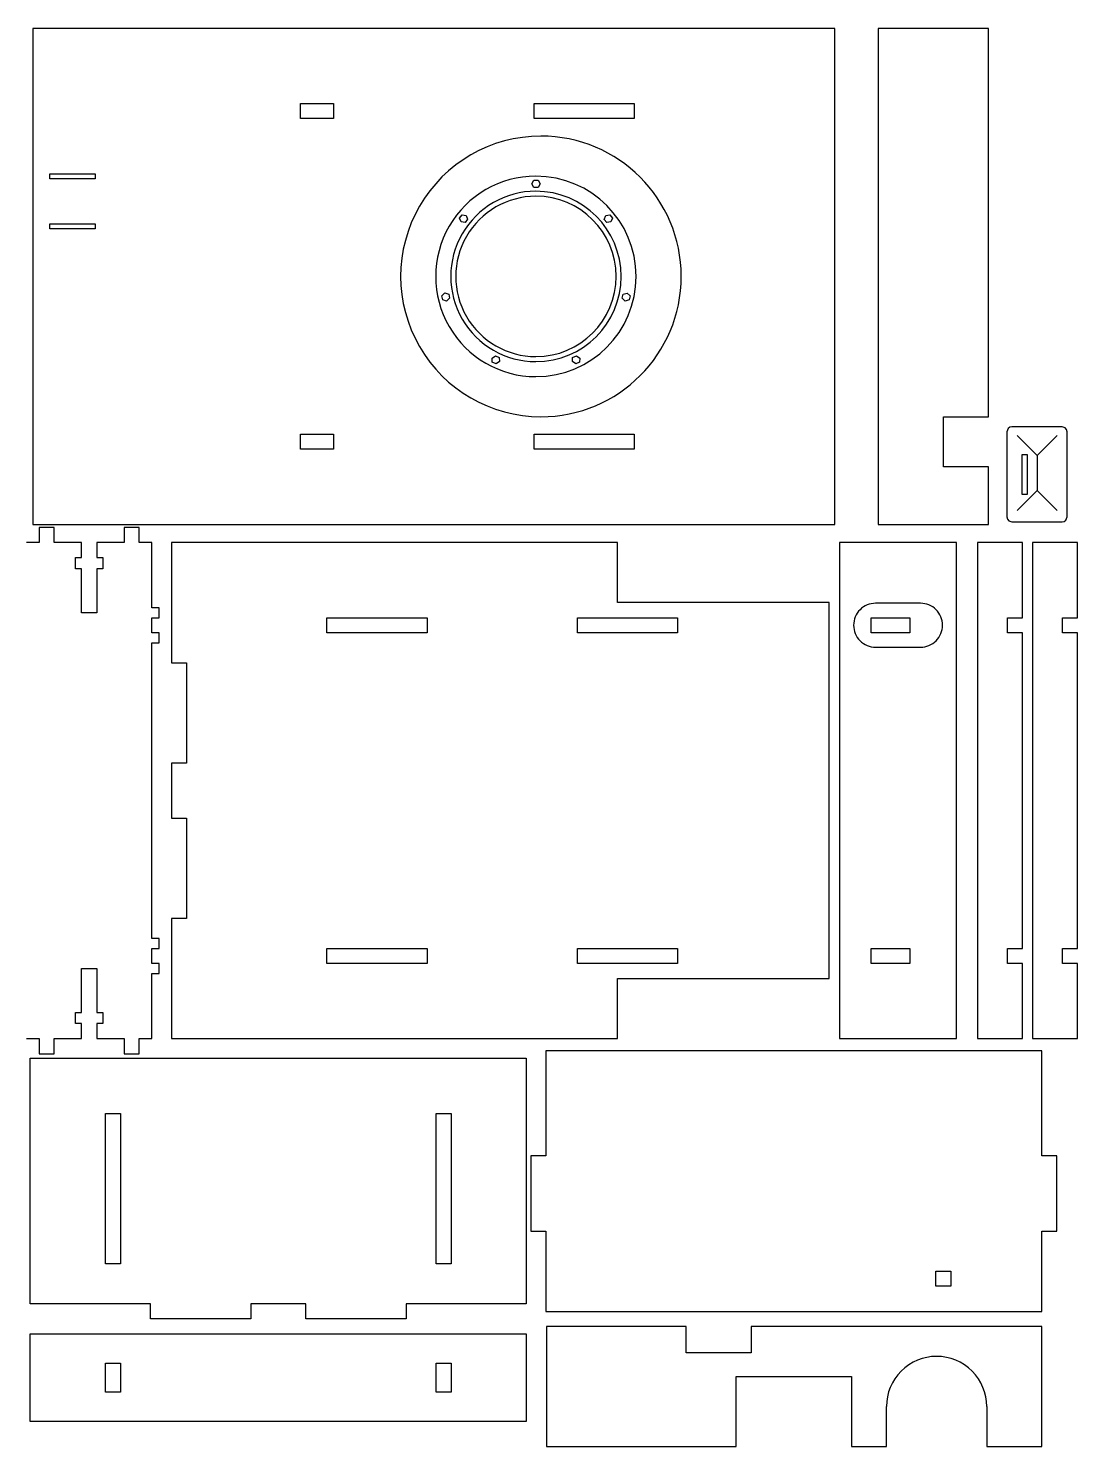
# Model space of a CAD drawing. Header units: millimetres. Extents: x -2305 to 1184, y -190 to 1638.
# Drawn here: x -1736.9 to -1422.9, y 744.9 to 1169.3 of the extents above; entities that cross this region are included whole.
import ezdxf

# ---------------------------------------------------------------- set-up
doc = ezdxf.new("R2010")
doc.units = ezdxf.units.MM

msp = doc.modelspace()

# ---------------------------------------------------------------- linework, layer by layer
at = {"color": 7, "linetype": 'Continuous'}
for p, q in [((-1735.51, 1169.28), (-1735.51, 1020.84)), ((-1495.6, 1169.28), (-1735.51, 1169.28)), ((-1495.6, 1020.84), (-1495.6, 1169.28)), ((-1449.56, 1169.28), (-1482.55, 1169.28)), ((-1482.55, 1169.28), (-1482.55, 1020.84)), ((-1449.56, 1053.08), (-1449.56, 1169.28)), ((-1655.47, 1142.29), (-1655.47, 1146.79)), ((-1655.47, 1146.79), (-1645.54, 1146.79)), ((-1645.54, 1146.79), (-1645.54, 1142.29)), ((-1585.57, 1146.79), (-1555.58, 1146.79)), ((-1585.57, 1142.29), (-1585.57, 1146.79)), ((-1555.58, 1146.79), (-1555.58, 1142.29)), ((-1645.54, 1142.29), (-1655.47, 1142.29)), ((-1555.58, 1142.29), (-1585.57, 1142.29)), ((-1730.44, 1124.3), (-1730.44, 1125.8)), ((-1730.44, 1125.8), (-1716.94, 1125.8)), ((-1716.94, 1125.8), (-1716.94, 1124.3)), ((-1716.94, 1124.3), (-1730.44, 1124.3)), ((-1586.23, 1122.77), (-1585.61, 1123.84)), ((-1585.61, 1121.7), (-1586.23, 1122.77)), ((-1585.61, 1123.84), (-1584.38, 1123.84)), ((-1584.38, 1121.7), (-1585.61, 1121.7)), ((-1584.38, 1123.84), (-1583.76, 1122.77)), ((-1583.76, 1122.77), (-1584.38, 1121.7)), ((-1607.88, 1112.52), (-1607.11, 1113.49)), ((-1607.42, 1111.37), (-1607.88, 1112.52)), ((-1607.11, 1113.49), (-1605.88, 1113.31)), ((-1605.43, 1112.15), (-1606.2, 1111.19)), ((-1605.88, 1113.31), (-1605.43, 1112.15)), ((-1564.54, 1112.13), (-1564.09, 1113.28)), ((-1563.77, 1111.17), (-1564.54, 1112.13)), ((-1564.09, 1113.28), (-1562.87, 1113.46)), ((-1562.87, 1113.46), (-1562.1, 1112.5)), ((-1562.1, 1112.5), (-1562.55, 1111.35)), ((-1730.44, 1109.3), (-1730.44, 1110.8)), ((-1730.44, 1110.8), (-1716.94, 1110.8)), ((-1716.94, 1109.3), (-1730.44, 1109.3)), ((-1716.94, 1110.8), (-1716.94, 1109.3)), ((-1606.2, 1111.19), (-1607.42, 1111.37)), ((-1562.55, 1111.35), (-1563.77, 1111.17)), ((-1613.19, 1089.27), (-1612.28, 1090.11)), ((-1612.91, 1088.06), (-1613.19, 1089.27)), ((-1611.73, 1087.7), (-1612.91, 1088.06)), ((-1612.28, 1090.11), (-1611.1, 1089.75)), ((-1610.83, 1088.54), (-1611.73, 1087.7)), ((-1611.1, 1089.75), (-1610.83, 1088.54)), ((-1559.17, 1088.51), (-1558.9, 1089.72)), ((-1558.27, 1087.67), (-1559.17, 1088.51)), ((-1558.9, 1089.72), (-1557.72, 1090.08)), ((-1557.09, 1088.03), (-1558.27, 1087.67)), ((-1557.72, 1090.08), (-1556.81, 1089.24)), ((-1556.81, 1089.24), (-1557.09, 1088.03)), ((-1598.14, 1070.64), (-1597.12, 1071.34)), ((-1598.05, 1069.41), (-1598.14, 1070.64)), ((-1596.94, 1068.88), (-1598.05, 1069.41)), ((-1597.12, 1071.34), (-1596.01, 1070.8)), ((-1595.92, 1069.57), (-1596.94, 1068.88)), ((-1596.01, 1070.8), (-1595.92, 1069.57)), ((-1574.1, 1069.56), (-1574.01, 1070.79)), ((-1573.08, 1068.86), (-1574.1, 1069.56)), ((-1574.01, 1070.79), (-1572.9, 1071.32)), ((-1571.97, 1069.4), (-1573.08, 1068.86)), ((-1572.9, 1071.32), (-1571.88, 1070.63)), ((-1571.88, 1070.63), (-1571.97, 1069.4)), ((-1463.06, 1038.09), (-1463.06, 1053.08)), ((-1463.06, 1053.08), (-1449.56, 1053.08)), ((-1444.05, 1048.58), (-1444.05, 1023.09)), ((-1427.56, 1050.08), (-1442.55, 1050.08)), ((-1426.06, 1023.09), (-1426.06, 1048.58)), ((-1655.47, 1043.33), (-1655.47, 1047.83)), ((-1655.47, 1047.83), (-1645.54, 1047.83)), ((-1645.54, 1047.83), (-1645.54, 1043.33)), ((-1585.57, 1043.33), (-1585.57, 1047.83)), ((-1585.57, 1047.83), (-1555.58, 1047.83)), ((-1555.58, 1047.83), (-1555.58, 1043.33)), ((-1441.04, 1047.47), (-1435.04, 1041.47)), ((-1435.04, 1041.47), (-1429.05, 1047.47)), ((-1645.54, 1043.33), (-1655.47, 1043.33)), ((-1555.58, 1043.33), (-1585.57, 1043.33)), ((-1439.55, 1041.83), (-1438.05, 1041.83)), ((-1439.55, 1029.84), (-1439.55, 1041.83)), ((-1438.05, 1041.83), (-1438.05, 1029.84)), ((-1435.04, 1041.47), (-1435.04, 1030.97)), ((-1449.56, 1038.09), (-1463.06, 1038.09)), ((-1449.56, 1020.84), (-1449.56, 1038.09)), ((-1441.04, 1024.98), (-1435.04, 1030.97)), ((-1438.05, 1029.84), (-1439.55, 1029.84)), ((-1435.04, 1030.97), (-1429.05, 1024.98)), ((-1735.51, 1020.84), (-1495.6, 1020.84)), ((-1729.19, 1019.94), (-1733.69, 1019.94)), ((-1733.69, 1019.94), (-1733.69, 1015.45)), ((-1729.19, 1015.45), (-1729.19, 1019.94)), ((-1703.7, 1019.94), (-1708.19, 1019.94)), ((-1708.19, 1019.94), (-1708.19, 1015.45)), ((-1703.7, 1015.45), (-1703.7, 1019.94)), ((-1482.55, 1020.84), (-1449.56, 1020.84)), ((-1442.55, 1021.59), (-1427.56, 1021.59)), ((-1733.69, 1015.45), (-1737.43, 1015.45)), ((-1720.94, 1015.45), (-1729.19, 1015.45)), ((-1720.94, 1010.95), (-1720.94, 1015.45)), ((-1708.19, 1015.45), (-1716.44, 1015.45)), ((-1716.44, 1015.45), (-1716.44, 1010.95)), ((-1699.95, 1015.45), (-1703.7, 1015.45)), ((-1699.95, 995.95), (-1699.95, 1015.45)), ((-1694.04, 1015.45), (-1694.04, 979.46)), ((-1560.59, 1015.45), (-1694.04, 1015.45)), ((-1560.59, 997.45), (-1560.59, 1015.45)), ((-1459.15, 1015.45), (-1494.16, 1015.43)), ((-1494.16, 1015.43), (-1494.16, 867.02)), ((-1459.13, 867), (-1459.15, 1015.45)), ((-1439.4, 1015.45), (-1452.89, 1015.45)), ((-1452.89, 1015.45), (-1452.89, 867)), ((-1439.4, 992.95), (-1439.4, 1015.45)), ((-1422.9, 1015.45), (-1436.4, 1015.45)), ((-1436.4, 1015.45), (-1436.4, 867)), ((-1422.9, 992.95), (-1422.9, 1015.45)), ((-1722.82, 1007.58), (-1722.82, 1010.95)), ((-1722.82, 1010.95), (-1720.94, 1010.95)), ((-1716.44, 1010.95), (-1714.57, 1010.95)), ((-1714.57, 1010.95), (-1714.57, 1007.58)), ((-1720.94, 1007.58), (-1722.82, 1007.58)), ((-1720.94, 994.45), (-1720.94, 1007.58)), ((-1714.57, 1007.58), (-1716.44, 1007.58)), ((-1716.44, 1007.58), (-1716.44, 994.45)), ((-1497.25, 997.45), (-1560.59, 997.45)), ((-1497.25, 885), (-1497.25, 997.45)), ((-1469.91, 997.26), (-1483.38, 997.26)), ((-1716.44, 994.45), (-1720.94, 994.45)), ((-1697.7, 995.95), (-1699.95, 995.95)), ((-1697.7, 992.95), (-1697.7, 995.95)), ((-1699.95, 988.45), (-1699.95, 992.95)), ((-1699.95, 992.95), (-1697.7, 992.95)), ((-1647.55, 992.95), (-1617.57, 992.95)), ((-1647.55, 988.45), (-1647.55, 992.95)), ((-1617.57, 992.95), (-1617.57, 988.45)), ((-1572.58, 992.95), (-1542.6, 992.95)), ((-1572.58, 988.45), (-1572.58, 992.95)), ((-1542.6, 992.95), (-1542.6, 988.45)), ((-1484.69, 992.95), (-1473.12, 992.96)), ((-1484.69, 988.45), (-1484.69, 992.95)), ((-1473.12, 992.96), (-1473.12, 988.46)), ((-1443.9, 988.45), (-1443.9, 992.95)), ((-1443.9, 992.95), (-1439.4, 992.95)), ((-1427.4, 988.45), (-1427.4, 992.95)), ((-1427.4, 992.95), (-1422.9, 992.95)), ((-1697.7, 988.45), (-1699.95, 988.45)), ((-1699.95, 896.99), (-1699.95, 985.46)), ((-1699.95, 985.46), (-1697.7, 985.46)), ((-1697.7, 985.46), (-1697.7, 988.45)), ((-1617.57, 988.45), (-1647.55, 988.45)), ((-1542.6, 988.45), (-1572.58, 988.45)), ((-1473.12, 988.46), (-1484.69, 988.45)), ((-1439.4, 988.45), (-1443.9, 988.45)), ((-1439.4, 893.99), (-1439.4, 988.45)), ((-1422.9, 988.45), (-1427.4, 988.45)), ((-1422.9, 893.99), (-1422.9, 988.45)), ((-1483.38, 984.15), (-1469.91, 984.15)), ((-1694.04, 979.46), (-1689.54, 979.46)), ((-1689.54, 979.46), (-1689.54, 949.47)), ((-1689.54, 949.47), (-1694.04, 949.47)), ((-1694.04, 949.47), (-1694.04, 932.98)), ((-1694.04, 932.98), (-1689.54, 932.98)), ((-1689.54, 932.98), (-1689.54, 902.99)), ((-1689.54, 902.99), (-1694.04, 902.99)), ((-1694.04, 902.99), (-1694.04, 867)), ((-1697.7, 896.99), (-1699.95, 896.99)), ((-1697.7, 893.99), (-1697.7, 896.99)), ((-1699.95, 889.49), (-1699.95, 893.99)), ((-1699.95, 893.99), (-1697.7, 893.99)), ((-1647.55, 893.99), (-1617.57, 893.99)), ((-1647.55, 889.49), (-1647.55, 893.99)), ((-1617.57, 893.99), (-1617.57, 889.49)), ((-1572.58, 893.99), (-1542.6, 893.99)), ((-1572.58, 889.49), (-1572.58, 893.99)), ((-1542.6, 893.99), (-1542.6, 889.49)), ((-1484.69, 889.49), (-1484.69, 893.99)), ((-1484.69, 893.99), (-1473.12, 893.99)), ((-1473.12, 893.99), (-1473.12, 889.49)), ((-1443.9, 889.49), (-1443.9, 893.99)), ((-1443.9, 893.99), (-1439.4, 893.99)), ((-1427.4, 889.49), (-1427.4, 893.99)), ((-1427.4, 893.99), (-1422.9, 893.99)), ((-1720.94, 874.86), (-1720.94, 887.99)), ((-1720.94, 887.99), (-1716.44, 887.99)), ((-1716.44, 887.99), (-1716.44, 874.86)), ((-1697.7, 889.49), (-1699.95, 889.49)), ((-1697.7, 886.5), (-1697.7, 889.49)), ((-1617.57, 889.49), (-1647.55, 889.49)), ((-1542.6, 889.49), (-1572.58, 889.49)), ((-1473.12, 889.49), (-1484.69, 889.49)), ((-1439.4, 889.49), (-1443.9, 889.49)), ((-1439.4, 867), (-1439.4, 889.49)), ((-1422.9, 889.49), (-1427.4, 889.49)), ((-1422.9, 867), (-1422.9, 889.49)), ((-1699.95, 867), (-1699.95, 886.5)), ((-1699.95, 886.5), (-1697.7, 886.5)), ((-1560.59, 867), (-1560.59, 885)), ((-1560.59, 885), (-1497.25, 885)), ((-1722.82, 871.5), (-1722.82, 874.86)), ((-1722.82, 874.86), (-1720.94, 874.86)), ((-1716.44, 874.86), (-1714.57, 874.86)), ((-1714.57, 874.86), (-1714.57, 871.5)), ((-1720.94, 871.5), (-1722.82, 871.5)), ((-1720.94, 867), (-1720.94, 871.5)), ((-1714.57, 871.5), (-1716.44, 871.5)), ((-1716.44, 871.5), (-1716.44, 867)), ((-1737.43, 867), (-1733.69, 867)), ((-1733.69, 867), (-1733.69, 862.5)), ((-1729.19, 862.5), (-1729.19, 867)), ((-1729.19, 867), (-1720.94, 867)), ((-1716.44, 867), (-1708.19, 867)), ((-1708.19, 867), (-1708.19, 862.5)), ((-1703.7, 862.5), (-1703.7, 867)), ((-1703.7, 867), (-1699.95, 867)), ((-1694.04, 867), (-1560.59, 867)), ((-1494.16, 867.02), (-1459.13, 867)), ((-1452.89, 867), (-1439.4, 867)), ((-1436.4, 867), (-1422.9, 867)), ((-1733.69, 862.5), (-1729.19, 862.5)), ((-1708.19, 862.5), (-1703.7, 862.5)), ((-1433.62, 863.38), (-1582.06, 863.38)), ((-1582.06, 863.38), (-1582.06, 831.9)), ((-1433.62, 831.9), (-1433.62, 863.38)), ((-1736.34, 787.67), (-1736.34, 861.14)), ((-1736.34, 861.14), (-1587.89, 861.14)), ((-1587.89, 861.14), (-1587.89, 787.67)), ((-1713.85, 844.64), (-1709.35, 844.64)), ((-1713.85, 799.66), (-1713.85, 844.64)), ((-1709.35, 844.64), (-1709.35, 799.66)), ((-1614.89, 844.64), (-1610.39, 844.64)), ((-1614.89, 799.66), (-1614.89, 844.64)), ((-1610.39, 844.64), (-1610.39, 799.66)), ((-1582.06, 831.9), (-1586.56, 831.9)), ((-1586.56, 831.9), (-1586.56, 809.4)), ((-1429.12, 831.9), (-1433.62, 831.9)), ((-1429.12, 809.4), (-1429.12, 831.9)), ((-1586.56, 809.4), (-1582.06, 809.4)), ((-1582.06, 809.4), (-1582.06, 785.41)), ((-1433.62, 809.4), (-1429.12, 809.4)), ((-1433.62, 785.41), (-1433.62, 809.4)), ((-1709.35, 799.66), (-1713.85, 799.66)), ((-1610.39, 799.66), (-1614.89, 799.66)), ((-1465.34, 792.91), (-1465.34, 797.41)), ((-1465.34, 797.41), (-1460.85, 797.41)), ((-1460.85, 797.41), (-1460.85, 792.91)), ((-1460.85, 792.91), (-1465.34, 792.91)), ((-1700.35, 787.67), (-1736.34, 787.67)), ((-1700.35, 783.17), (-1700.35, 787.67)), ((-1653.87, 787.67), (-1670.36, 787.67)), ((-1670.36, 787.67), (-1670.36, 783.17)), ((-1653.87, 783.17), (-1653.87, 787.67)), ((-1587.89, 787.67), (-1623.88, 787.67)), ((-1623.88, 787.67), (-1623.88, 783.17)), ((-1582.06, 785.41), (-1433.62, 785.41)), ((-1670.36, 783.17), (-1700.35, 783.17)), ((-1623.88, 783.17), (-1653.87, 783.17)), ((-1540.02, 780.92), (-1581.82, 780.92)), ((-1581.82, 780.92), (-1581.82, 744.94)), ((-1540.02, 773.01), (-1540.02, 780.92)), ((-1520.58, 780.92), (-1520.58, 773.01)), ((-1433.61, 780.92), (-1520.58, 780.92)), ((-1433.61, 744.94), (-1433.61, 780.92)), ((-1736.3, 752.48), (-1736.33, 778.67)), ((-1736.33, 778.67), (-1587.96, 778.67)), ((-1587.96, 778.67), (-1587.9, 752.47)), ((-1520.58, 773.01), (-1540.02, 773.01)), ((-1713.84, 769.86), (-1709.34, 769.86)), ((-1713.84, 761.28), (-1713.84, 769.86)), ((-1709.34, 769.86), (-1709.34, 761.28)), ((-1614.88, 769.86), (-1610.38, 769.86)), ((-1614.88, 761.28), (-1614.88, 769.86)), ((-1610.38, 769.86), (-1610.38, 761.28)), ((-1525.07, 744.94), (-1525.07, 765.93)), ((-1525.07, 765.93), (-1490.59, 765.93)), ((-1490.59, 765.93), (-1490.59, 744.94)), ((-1709.34, 761.28), (-1713.84, 761.28)), ((-1610.38, 761.28), (-1614.88, 761.28)), ((-1480.09, 744.94), (-1480.09, 756.93)), ((-1450.1, 756.93), (-1450.1, 744.94)), ((-1587.9, 752.47), (-1736.3, 752.48)), ((-1581.82, 744.94), (-1525.07, 744.94)), ((-1490.59, 744.94), (-1480.09, 744.94)), ((-1450.1, 744.94), (-1433.61, 744.94))]:
    msp.add_line(p, q, dxfattribs=at)
at = {"color": 7, "linetype": 'Continuous', "flags": 128}
for points in [[(-1442.55, 1050.08), (-1443.2, 1049.93), (-1443.71, 1049.54), (-1444.05, 1048.58)], [(-1426.06, 1048.58), (-1426.21, 1049.23), (-1426.6, 1049.73), (-1427.56, 1050.08)], [(-1444.05, 1023.09), (-1443.91, 1022.44), (-1443.51, 1021.94), (-1442.55, 1021.59)], [(-1427.56, 1021.59), (-1426.91, 1021.74), (-1426.41, 1022.13), (-1426.06, 1023.09)]]:
    msp.add_lwpolyline(points, dxfattribs=at)
at = {"color": 7, "linetype": 'Continuous'}
for centre, radius, start, end in [((-1583.5, 1095.06), 41.98, 89.9998, 270.0002), ((-1583.5, 1095.06), 41.98, 270.0006, 89.9994), ((-1585, 1095.06), 29.99, 89.9997, 270.0002), ((-1585, 1095.06), 29.99, 270.0004, 89.9997), ((-1585, 1095.06), 25.49, 89.9995, 270.0005), ((-1585, 1095.06), 25.49, 270.0003, 89.9998), ((-1585, 1095.06), 23.99, 89.9994, 270.0005), ((-1585, 1095.06), 23.99, 270.0006, 89.9995), ((-1483.39, 990.71), 6.55, 89.9584, 180.0381), ((-1469.91, 990.71), 6.55, 359.9532, 90.0405), ((-1483.39, 990.7), 6.55, 179.9679, 270.0474), ((-1469.91, 990.7), 6.55, 269.9852, 0.0133), ((-1465.11, 756.94), 14.99, 89.9686, 180.0424), ((-1465.09, 756.94), 14.99, 359.9617, 90.0408)]:
    msp.add_arc(centre, radius, start, end, dxfattribs=at)

doc.saveas('drawing.dxf')
